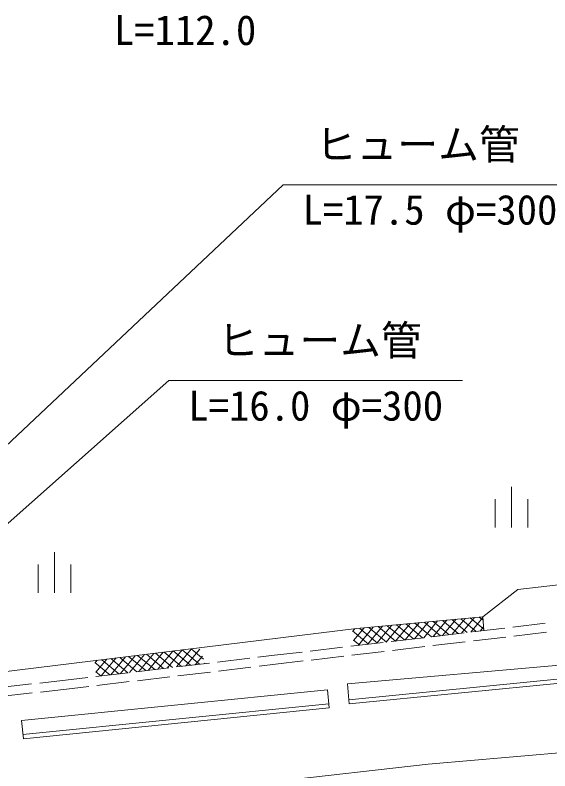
# Model space of a CAD drawing. Units: millimetres at full size, sheet at 1:1000; details may follow other scales. Extents: x 40000 to 680000, y 20000 to 380000.
# Drawn here: x 110590 to 143346, y 287102 to 333383 of the extents above; entities that cross this region are included whole.
import ezdxf
from ezdxf.enums import TextEntityAlignment as Align

# ---------------------------------------------------------------- set-up
doc = ezdxf.new("R2010")
doc.units = ezdxf.units.MM
doc.header["$LTSCALE"] = 1000
doc.linetypes.add('CHAIN', pattern=[18.5, 12, -1.5, 3.5, -1.5])
for name, color, linetype, lineweight in [('M-BMK', 2, 'CHAIN', 13), ('M-STR-HTXT', 7, 'Continuous', 13), ('M-WORK', 1, 'Continuous', 13)]:
    doc.layers.add(name, color=color, linetype=linetype, lineweight=lineweight)
doc.styles.add('ＭＳ ゴシック', font='')
doc.styles.get('ＭＳ ゴシック').set_extended_font_data('MS Gothic')

msp = doc.modelspace()

# ---------------------------------------------------------------- linework, layer by layer
at = {"layer": 'M-BMK'}
msp.add_lwpolyline([(126521, 286460), (135882, 287509), (145266, 288325), (154668, 288909), (164081, 289260)], dxfattribs=at)
at = {"layer": 'M-STR-HTXT'}
for points in [[(90524, 288644), (127000, 323000), (144000, 323000)], [(94805, 288658), (120000, 311000), (138000, 311000)]]:
    msp.add_lwpolyline(points, dxfattribs=at)
at = {"layer": 'M-WORK'}
for p, q in [((141000, 302000), (141000, 304500)), ((140000, 302000), (140000, 303750)), ((142000, 302000), (142000, 303750)), ((113000, 298000), (113000, 300500)), ((112000, 298000), (112000, 299750)), ((114000, 298000), (114000, 299750)), ((141388, 298215), (148176, 298979)), ((139239, 296543), (141388, 298215)), ((131501, 295822), (139239, 296543)), ((135049, 295191), (135907, 296228)), ((135624, 295259), (136470, 296281)), ((136637, 295378), (135641, 296203)), ((136199, 295327), (137034, 296335)), ((137186, 295443), (136204, 296256)), ((137735, 295508), (136767, 296309)), ((136775, 295395), (137597, 296388)), ((138284, 295573), (137330, 296363)), ((137350, 295463), (138160, 296441)), ((138833, 295638), (137893, 296416)), ((137926, 295531), (138723, 296494)), ((139291, 295779), (138457, 296469)), ((138501, 295599), (139242, 296494)), ((139253, 296329), (139020, 296522)), ((139239, 296543), (139296, 295693)), ((106854, 292797), (131501, 295822)), ((131265, 295638), (131402, 295803)), ((131326, 295084), (131965, 295857)), ((131596, 294783), (132528, 295910)), ((132794, 294924), (131698, 295831)), ((132171, 294851), (133091, 295963)), ((133343, 294989), (132261, 295885)), ((132747, 294919), (133655, 296016)), ((133892, 295054), (132825, 295938)), ((133322, 294987), (134218, 296069)), ((134441, 295119), (133388, 295991)), ((133898, 295055), (134781, 296122)), ((134990, 295184), (133951, 296044)), ((134473, 295123), (135344, 296175)), ((135539, 295249), (134514, 296097)), ((136088, 295314), (135077, 296150)), ((138596, 295610), (140582, 295844)), ((139077, 295667), (139281, 295914)), ((141078, 295903), (143064, 296138)), ((132245, 294860), (131261, 295674)), ((136113, 295316), (138099, 295551)), ((138662, 295064), (140648, 295298)), ((141144, 295357), (143131, 295592)), ((131147, 294730), (133134, 294965)), ((131696, 294795), (131323, 295103)), ((133630, 295023), (135616, 295258)), ((136179, 294770), (138165, 295005)), ((118749, 293259), (119669, 294370)), ((119325, 293327), (120247, 294441)), ((120785, 293501), (119727, 294377)), ((119901, 293396), (120825, 294512)), ((121334, 293566), (120273, 294444)), ((120477, 293464), (121403, 294582)), ((121883, 293631), (120820, 294511)), ((121053, 293533), (121898, 294554)), ((122133, 293943), (121366, 294578)), ((126478, 294178), (128168, 294378)), ((128665, 294437), (130651, 294671)), ((131214, 294184), (133200, 294419)), ((133696, 294477), (135682, 294712)), ((115543, 293149), (116202, 293944)), ((115870, 292916), (116779, 294015)), ((116946, 293044), (115902, 293907)), ((116446, 292984), (117357, 294086)), ((117494, 293109), (116449, 293975)), ((118043, 293175), (116995, 294042)), ((117022, 293053), (117935, 294157)), ((118591, 293240), (117541, 294109)), ((117598, 293122), (118513, 294228)), ((119140, 293305), (118088, 294176)), ((118173, 293190), (119091, 294299)), ((119688, 293370), (118634, 294243)), ((120237, 293436), (119181, 294310)), ((121629, 293601), (122063, 294126)), ((122983, 293762), (124969, 293999)), ((125466, 294058), (126478, 294178)), ((128731, 293891), (130717, 294125)), ((130946, 292438), (149809, 294102)), ((116397, 292979), (115479, 293739)), ((115483, 293703), (115624, 293873)), ((120501, 293467), (122487, 293703)), ((122205, 293670), (122228, 293698)), ((123047, 293216), (125033, 293452)), ((125530, 293512), (126543, 293632)), ((126543, 293632), (128234, 293832)), ((115536, 292876), (117522, 293113)), ((115849, 292913), (115541, 293168)), ((118018, 293172), (120004, 293408)), ((120565, 292921), (122551, 293157)), ((149879, 293315), (131032, 291460)), ((149901, 293066), (131054, 291211)), ((112098, 292480), (114027, 292697)), ((114027, 292697), (115039, 292817)), ((115574, 292881), (115572, 292883)), ((115600, 292330), (117586, 292566)), ((118082, 292625), (120068, 292862)), ((109614, 292201), (111601, 292424)), ((110984, 290184), (129715, 292072)), ((112139, 291931), (114090, 292150)), ((114090, 292150), (115103, 292271)), ((129715, 292072), (129827, 290961)), ((131054, 291211), (130946, 292438)), ((109655, 291652), (111642, 291875)), ((129802, 291210), (111071, 289322)), ((129827, 290961), (111096, 289073)), ((111096, 289073), (110984, 290184))]:
    msp.add_line(p, q, dxfattribs=at)

# ---------------------------------------------------------------- texts
at = {"layer": 'M-STR-HTXT', "style": 'ＭＳ ゴシック'}
for s, p in [('L=112.0', (121000, 331000)), ('L=17.5 φ=300', (136000, 320000)), ('L=16.0 φ=300', (129000, 308000))]:
    msp.add_text(s, height=1833, dxfattribs=at).set_placement(p, align=Align.BOTTOM_CENTER)
for p in [(129000, 324000), (123000, 312000)]:
    msp.add_text('ヒューム管', height=1833, dxfattribs=at).set_placement(p, align=Align.BOTTOM_LEFT)

doc.saveas('drawing.dxf')
